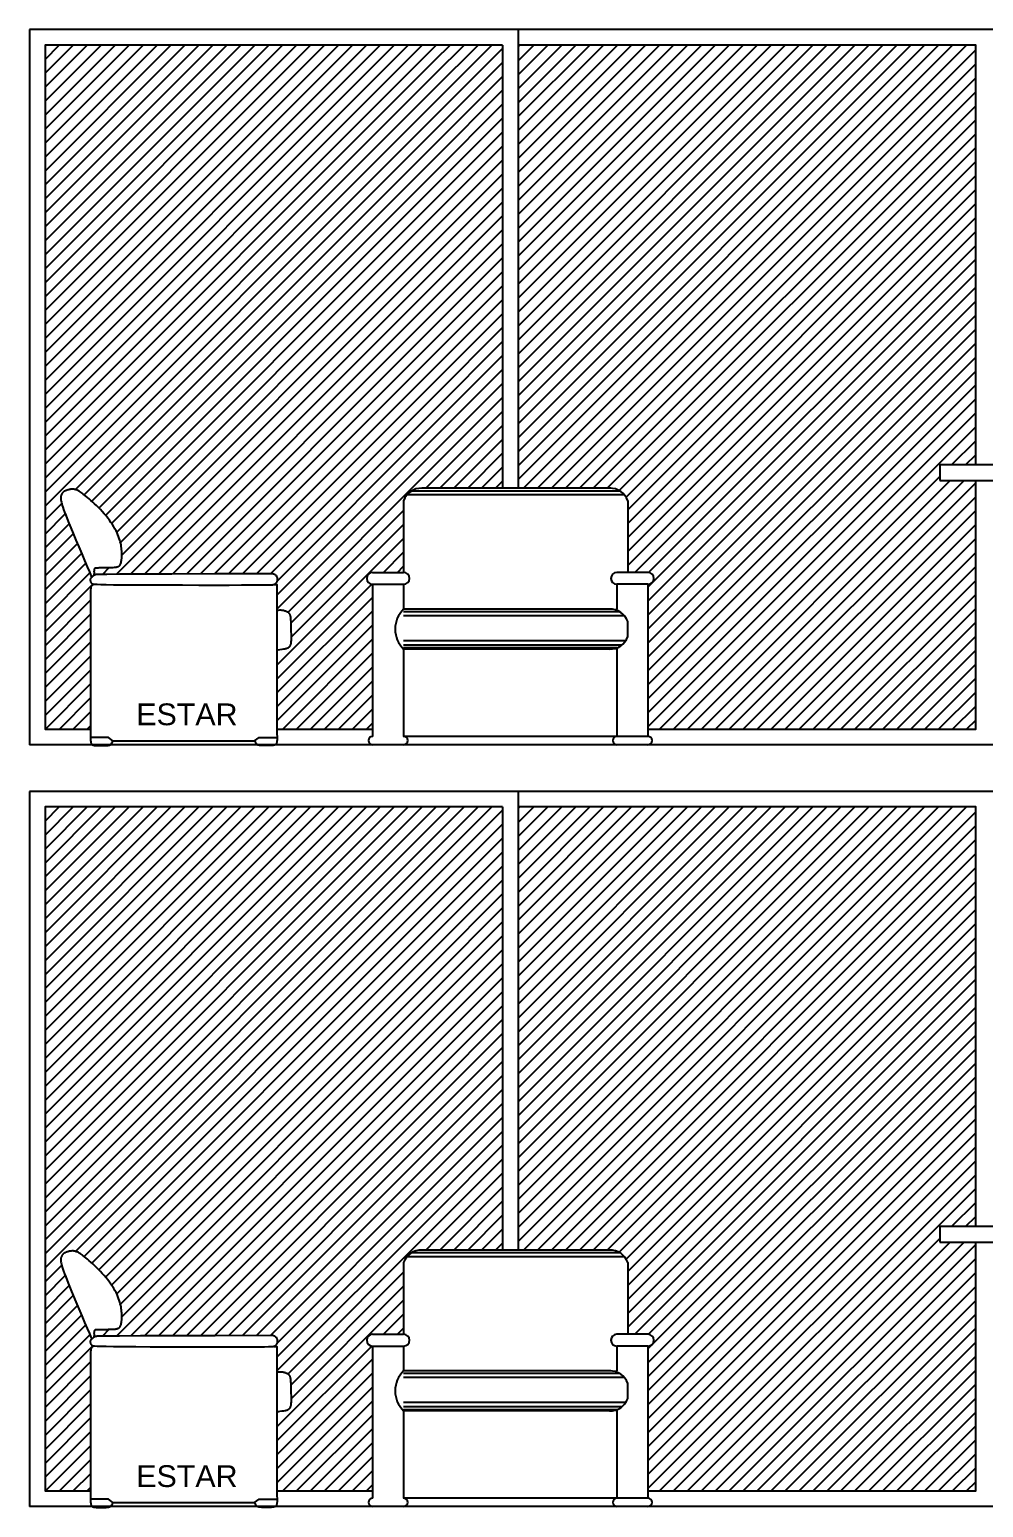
# Model space of a CAD drawing. Header units: millimetres. Extents: x 1217 to 2428, y 234 to 779.
# Drawn here: x 2238.768 to 2241.837, y 406.798 to 411.551 of the extents above; entities that cross this region are included whole.
import ezdxf

# ---------------------------------------------------------------- set-up
doc = ezdxf.new("R2010")
doc.units = ezdxf.units.MM
for name, color, linetype in [('0.1', 251, 'Continuous'), ('0.2', 2, 'Continuous'), ('0.3', 6, 'Continuous'), ('MURO', 5, 'Continuous'), ('Texto', 1, 'Continuous')]:
    doc.layers.add(name, color=color, linetype=linetype)
doc.styles.get("Standard").update_dxf_attribs({"font": 'arial.ttf'})
pattern_1 = [(45, (422.33998, -290.373547), (-0.0224506403, 0.0224506403), [])]
pattern_2 = [(45, (422.33998, -287.923547), (-0.0224506403, 0.0224506403), [])]

# ---------------------------------------------------------------- blocks, each defined once
blk = doc.blocks.new('sillon elv 1')
at = {"layer": '0.2'}
blk.add_line((382065.2343, 7753267.5813), (382065.6901, 7753267.5813), dxfattribs=at)
for points in [[(382065.1739, 7753268.114), (382065.1742, 7753268.1156), (382065.1744, 7753268.1172), (382065.1745, 7753268.1189), (382065.1746, 7753268.1205), (382065.1745, 7753268.1222), (382065.1745, 7753268.1238), (382065.1744, 7753268.1253), (382065.1744, 7753268.1268), (382065.1745, 7753268.1281), (382065.1745, 7753268.1294), (382065.1747, 7753268.1306), (382065.1749, 7753268.1316), (382065.1751, 7753268.1326), (382065.1753, 7753268.1335), (382065.1756, 7753268.1342), (382065.1759, 7753268.1349), (382065.1762, 7753268.1355), (382065.1765, 7753268.136), (382065.1768, 7753268.1364), (382065.1771, 7753268.1368), (382065.1775, 7753268.1371), (382065.178, 7753268.1373), (382065.1785, 7753268.1375), (382065.179, 7753268.1376), (382065.1796, 7753268.1377), (382065.1804, 7753268.1378), (382065.1814, 7753268.1379), (382065.1828, 7753268.1379), (382065.1846, 7753268.138), (382065.187, 7753268.138), (382065.19, 7753268.1381), (382065.1937, 7753268.1381), (382065.1982, 7753268.1381), (382065.2034, 7753268.1382), (382065.2089, 7753268.1383), (382065.2147, 7753268.1384), (382065.2204, 7753268.1385), (382065.2259, 7753268.1386), (382065.231, 7753268.1388), (382065.2353, 7753268.139), (382065.2389, 7753268.1392), (382065.2417, 7753268.1395), (382065.2439, 7753268.1397), (382065.2455, 7753268.14), (382065.2467, 7753268.1403), (382065.2476, 7753268.1405), (382065.2482, 7753268.1408), (382065.2488, 7753268.141), (382065.2493, 7753268.1412), (382065.2498, 7753268.1413), (382065.2504, 7753268.1415), (382065.2509, 7753268.1417), (382065.2515, 7753268.142), (382065.2522, 7753268.1423), (382065.2529, 7753268.1426), (382065.2537, 7753268.1431), (382065.2545, 7753268.1437), (382065.2554, 7753268.1444), (382065.2563, 7753268.1454), (382065.2572, 7753268.1465), (382065.2581, 7753268.148), (382065.2589, 7753268.1498), (382065.2597, 7753268.1519), (382065.2604, 7753268.1545), (382065.2611, 7753268.1574), (382065.2616, 7753268.1608), (382065.262, 7753268.1645), (382065.2624, 7753268.1685), (382065.2626, 7753268.1727), (382065.2627, 7753268.1771), (382065.2627, 7753268.1816), (382065.2627, 7753268.1863), (382065.2625, 7753268.1909), (382065.2622, 7753268.1956), (382065.2617, 7753268.2004), (382065.2611, 7753268.2053), (382065.2603, 7753268.2102), (382065.2593, 7753268.2154), (382065.258, 7753268.2207), (382065.2565, 7753268.2262), (382065.2547, 7753268.2319), (382065.2526, 7753268.2378), (382065.2501, 7753268.2439), (382065.2474, 7753268.2502), (382065.2443, 7753268.2566), (382065.2408, 7753268.2632), (382065.2369, 7753268.2699), (382065.2327, 7753268.2767), (382065.228, 7753268.2836), (382065.2229, 7753268.2906), (382065.2176, 7753268.2976), (382065.212, 7753268.3046), (382065.2061, 7753268.3115), (382065.2001, 7753268.3182), (382065.194, 7753268.3249), (382065.1878, 7753268.3313), (382065.1816, 7753268.3375), (382065.1754, 7753268.3434), (382065.1694, 7753268.349), (382065.1635, 7753268.3543), (382065.1578, 7753268.3592), (382065.1525, 7753268.3637), (382065.1475, 7753268.3679), (382065.1429, 7753268.3715), (382065.1387, 7753268.3747), (382065.135, 7753268.3775), (382065.1316, 7753268.3799), (382065.1286, 7753268.382), (382065.1259, 7753268.3837), (382065.1233, 7753268.3851), (382065.1209, 7753268.3863), (382065.1187, 7753268.3874), (382065.1165, 7753268.3882), (382065.1144, 7753268.3889), (382065.1123, 7753268.3895), (382065.1103, 7753268.3899), (382065.1083, 7753268.3902), (382065.1063, 7753268.3904), (382065.1044, 7753268.3905), (382065.1024, 7753268.3904), (382065.1005, 7753268.3903), (382065.0985, 7753268.39), (382065.0966, 7753268.3897), (382065.0947, 7753268.3894), (382065.0929, 7753268.3889), (382065.0912, 7753268.3885), (382065.0896, 7753268.388), (382065.088, 7753268.3876), (382065.0866, 7753268.3872), (382065.0853, 7753268.3867), (382065.084, 7753268.3863), (382065.0829, 7753268.3859), (382065.0818, 7753268.3854), (382065.0808, 7753268.385), (382065.0798, 7753268.3846), (382065.0789, 7753268.3841), (382065.0779, 7753268.3836), (382065.077, 7753268.3831), (382065.0761, 7753268.3825), (382065.0752, 7753268.3818), (382065.0743, 7753268.3811), (382065.0735, 7753268.3803), (382065.0726, 7753268.3794), (382065.0718, 7753268.3784), (382065.071, 7753268.3773), (382065.0702, 7753268.376), (382065.0695, 7753268.3746), (382065.0688, 7753268.3731), (382065.0682, 7753268.3715), (382065.0677, 7753268.3697), (382065.0672, 7753268.3679), (382065.0668, 7753268.3659), (382065.0666, 7753268.3638), (382065.0665, 7753268.3614), (382065.0666, 7753268.3588), (382065.0669, 7753268.3558), (382065.0675, 7753268.3524), (382065.0683, 7753268.3484), (382065.0695, 7753268.3438), (382065.0711, 7753268.3385), (382065.0731, 7753268.3324), (382065.0756, 7753268.3252), (382065.0787, 7753268.3168), (382065.0825, 7753268.3069), (382065.0871, 7753268.2952), (382065.0925, 7753268.2816), (382065.099, 7753268.2658), (382065.1066, 7753268.2475), (382065.1153, 7753268.2269), (382065.1246, 7753268.2047), (382065.1341, 7753268.1823), (382065.1433, 7753268.1607), (382065.1516, 7753268.1412), (382065.1585, 7753268.125), (382065.1635, 7753268.1132), (382065.1662, 7753268.107)], [(382065.7482, 7753268.1195), (382065.7512, 7753268.1185), (382065.7538, 7753268.1173), (382065.7559, 7753268.1159), (382065.7576, 7753268.1144), (382065.759, 7753268.1129), (382065.7601, 7753268.1112), (382065.761, 7753268.1096), (382065.7617, 7753268.1079), (382065.7622, 7753268.1063), (382065.7626, 7753268.1048), (382065.7628, 7753268.1033), (382065.7629, 7753268.1018), (382065.763, 7753268.1004), (382065.7629, 7753268.0991), (382065.7628, 7753268.0978), (382065.7626, 7753268.0966), (382065.7624, 7753268.0954), (382065.7621, 7753268.0943), (382065.7618, 7753268.0932), (382065.7614, 7753268.0922), (382065.7609, 7753268.0912), (382065.7604, 7753268.0903), (382065.7599, 7753268.0894), (382065.7593, 7753268.0885), (382065.7586, 7753268.0877), (382065.7578, 7753268.0869), (382065.757, 7753268.0861), (382065.756, 7753268.0854), (382065.7551, 7753268.0847), (382065.754, 7753268.0841), (382065.7529, 7753268.0835), (382065.7517, 7753268.083), (382065.7502, 7753268.0826), (382065.7476, 7753268.0823), (382065.7428, 7753268.082), (382065.7348, 7753268.0818), (382065.7223, 7753268.0816), (382065.7045, 7753268.0815), (382065.6801, 7753268.0814), (382065.6482, 7753268.0813), (382065.6082, 7753268.0812), (382065.5617, 7753268.0812), (382065.5109, 7753268.0812), (382065.458, 7753268.0813), (382065.4051, 7753268.0813), (382065.3544, 7753268.0815), (382065.3081, 7753268.0817), (382065.2683, 7753268.0819), (382065.2366, 7753268.0823), (382065.2126, 7753268.0827), (382065.1951, 7753268.0832), (382065.1831, 7753268.0837), (382065.1755, 7753268.0842), (382065.1711, 7753268.0848), (382065.169, 7753268.0854), (382065.168, 7753268.0859), (382065.1673, 7753268.0865), (382065.1666, 7753268.0871), (382065.166, 7753268.0877), (382065.1655, 7753268.0884), (382065.1649, 7753268.0891), (382065.1645, 7753268.0899), (382065.164, 7753268.0907), (382065.1636, 7753268.0917), (382065.1633, 7753268.0927), (382065.1629, 7753268.0939), (382065.1627, 7753268.0951), (382065.1625, 7753268.0963), (382065.1623, 7753268.0976), (382065.1623, 7753268.0988), (382065.1623, 7753268.1), (382065.1625, 7753268.1011), (382065.1628, 7753268.1021), (382065.1632, 7753268.1031), (382065.1636, 7753268.1039), (382065.1642, 7753268.1048), (382065.1648, 7753268.1056), (382065.1655, 7753268.1063), (382065.1662, 7753268.1071), (382065.1669, 7753268.1078), (382065.1676, 7753268.1086), (382065.1684, 7753268.1094), (382065.1691, 7753268.1101), (382065.1699, 7753268.1109), (382065.1707, 7753268.1116), (382065.1716, 7753268.1124), (382065.1724, 7753268.113), (382065.1733, 7753268.1137), (382065.1743, 7753268.1143), (382065.1753, 7753268.1148), (382065.1764, 7753268.1153), (382065.1774, 7753268.1157), (382065.1785, 7753268.1161), (382065.1796, 7753268.1164), (382065.1807, 7753268.1167), (382065.1818, 7753268.1169), (382065.1839, 7753268.1172), (382065.1926, 7753268.1174), (382065.2144, 7753268.1176), (382065.2558, 7753268.1178), (382065.3233, 7753268.1181), (382065.4235, 7753268.1185), (382065.563, 7753268.1189), (382065.7482, 7753268.1195)], [(382065.1727, 7753268.0846), (382065.1704, 7753268.0832), (382065.1685, 7753268.0819), (382065.1669, 7753268.0806), (382065.1657, 7753268.0794), (382065.1647, 7753268.0781), (382065.164, 7753268.0769), (382065.1634, 7753268.0758), (382065.1631, 7753268.0746), (382065.1628, 7753268.0726), (382065.1626, 7753268.0652), (382065.1625, 7753268.047), (382065.1624, 7753268.0127), (382065.1624, 7753267.9567), (382065.1624, 7753267.8738), (382065.1624, 7753267.7584), (382065.1624, 7753267.6053)], [(382065.7621, 7753268.0013), (382065.7666, 7753268.0017), (382065.7707, 7753268.0019), (382065.7743, 7753268.0019), (382065.7775, 7753268.0017), (382065.7804, 7753268.0013), (382065.783, 7753268.0009), (382065.7852, 7753268.0003), (382065.7873, 7753267.9997), (382065.7892, 7753267.9991), (382065.791, 7753267.9984), (382065.7926, 7753267.9978), (382065.7941, 7753267.9971), (382065.7954, 7753267.9963), (382065.7966, 7753267.9955), (382065.7977, 7753267.9947), (382065.7987, 7753267.9938), (382065.7996, 7753267.9929), (382065.8005, 7753267.9919), (382065.8012, 7753267.9909), (382065.8018, 7753267.9898), (382065.8024, 7753267.9888), (382065.803, 7753267.9877), (382065.8034, 7753267.9866), (382065.8039, 7753267.9855), (382065.8043, 7753267.9843), (382065.8046, 7753267.9831), (382065.8049, 7753267.9816), (382065.8052, 7753267.9797), (382065.8055, 7753267.9773), (382065.8058, 7753267.9743), (382065.806, 7753267.9705), (382065.8062, 7753267.9658), (382065.8064, 7753267.9601), (382065.8066, 7753267.9536), (382065.8068, 7753267.9466), (382065.8069, 7753267.9394), (382065.8071, 7753267.9322), (382065.8072, 7753267.9251), (382065.8072, 7753267.9186), (382065.8072, 7753267.9129), (382065.8072, 7753267.9081), (382065.8072, 7753267.9041), (382065.807, 7753267.901), (382065.8069, 7753267.8984), (382065.8067, 7753267.8964), (382065.8065, 7753267.8948), (382065.8062, 7753267.8934), (382065.8059, 7753267.8922), (382065.8056, 7753267.891), (382065.8053, 7753267.8898), (382065.8048, 7753267.8887), (382065.8044, 7753267.8876), (382065.8039, 7753267.8865), (382065.8033, 7753267.8855), (382065.8027, 7753267.8845), (382065.802, 7753267.8836), (382065.8012, 7753267.8828), (382065.8004, 7753267.882), (382065.7995, 7753267.8812), (382065.7986, 7753267.8805), (382065.7976, 7753267.8799), (382065.7966, 7753267.8793), (382065.7955, 7753267.8787), (382065.7944, 7753267.8782), (382065.7933, 7753267.8777), (382065.7918, 7753267.8772), (382065.7898, 7753267.8767), (382065.787, 7753267.8762), (382065.783, 7753267.8755), (382065.7778, 7753267.8748), (382065.7709, 7753267.874), (382065.7621, 7753267.8731)], [(382065.1619, 7753267.5923), (382065.1619, 7753267.5897), (382065.1619, 7753267.5872), (382065.162, 7753267.585), (382065.1622, 7753267.5829), (382065.1624, 7753267.581), (382065.1627, 7753267.5792), (382065.163, 7753267.5776), (382065.1633, 7753267.5762), (382065.1636, 7753267.5749), (382065.164, 7753267.5737), (382065.1644, 7753267.5727), (382065.1648, 7753267.5718), (382065.1653, 7753267.5709), (382065.1658, 7753267.5702), (382065.1665, 7753267.5695), (382065.1672, 7753267.5689), (382065.168, 7753267.5684), (382065.1689, 7753267.5679), (382065.17, 7753267.5674), (382065.1712, 7753267.5671), (382065.1727, 7753267.5667), (382065.1744, 7753267.5664), (382065.1763, 7753267.5662), (382065.1785, 7753267.566), (382065.1811, 7753267.5658), (382065.1839, 7753267.5657), (382065.1869, 7753267.5657), (382065.19, 7753267.5656), (382065.1932, 7753267.5656), (382065.1965, 7753267.5656), (382065.1997, 7753267.5657), (382065.2028, 7753267.5657), (382065.2058, 7753267.5658), (382065.2087, 7753267.5658), (382065.2114, 7753267.5659), (382065.2139, 7753267.566), (382065.2162, 7753267.5662), (382065.2184, 7753267.5664), (382065.2203, 7753267.5667), (382065.2221, 7753267.5671), (382065.2237, 7753267.5675), (382065.2251, 7753267.5682), (382065.2265, 7753267.5691), (382065.2278, 7753267.5704), (382065.2292, 7753267.5722), (382065.2307, 7753267.5745), (382065.2324, 7753267.5775), (382065.2343, 7753267.5813)], [(382065.7625, 7753267.5923), (382065.7626, 7753267.5897), (382065.7625, 7753267.5872), (382065.7624, 7753267.585), (382065.7623, 7753267.5829), (382065.762, 7753267.581), (382065.7618, 7753267.5792), (382065.7615, 7753267.5776), (382065.7612, 7753267.5762), (382065.7608, 7753267.5749), (382065.7605, 7753267.5737), (382065.7601, 7753267.5727), (382065.7597, 7753267.5718), (382065.7592, 7753267.5709), (382065.7586, 7753267.5702), (382065.758, 7753267.5695), (382065.7573, 7753267.5689), (382065.7565, 7753267.5684), (382065.7556, 7753267.5679), (382065.7545, 7753267.5674), (382065.7533, 7753267.5671), (382065.7518, 7753267.5667), (382065.7501, 7753267.5664), (382065.7482, 7753267.5662), (382065.7459, 7753267.566), (382065.7434, 7753267.5658), (382065.7406, 7753267.5657), (382065.7376, 7753267.5657), (382065.7345, 7753267.5656), (382065.7312, 7753267.5656), (382065.728, 7753267.5656), (382065.7248, 7753267.5657), (382065.7216, 7753267.5657), (382065.7186, 7753267.5658), (382065.7158, 7753267.5658), (382065.7131, 7753267.5659), (382065.7106, 7753267.566), (382065.7083, 7753267.5662), (382065.7061, 7753267.5664), (382065.7041, 7753267.5667), (382065.7024, 7753267.5671), (382065.7008, 7753267.5675), (382065.6993, 7753267.5682), (382065.698, 7753267.5691), (382065.6966, 7753267.5704), (382065.6952, 7753267.5722), (382065.6937, 7753267.5745), (382065.6921, 7753267.5775), (382065.6901, 7753267.5813)]]:
    blk.add_lwpolyline(points, dxfattribs=at)
at = {"layer": '0.2', "elevation": 0}
for points in [[(382065.7529, 7753268.0835), (382065.7621, 7753268.0835), (382065.7621, 7753267.6053)], [(382065.1624, 7753267.6053), (382065.1619, 7753267.5923)], [(382065.2343, 7753267.5813), (382065.2197, 7753267.5923), (382065.1619, 7753267.5923)], [(382065.6901, 7753267.5813), (382065.7047, 7753267.5923), (382065.7636, 7753267.5923)], [(382065.7621, 7753267.6053), (382065.7625, 7753267.5923)]]:
    blk.add_lwpolyline(points, dxfattribs=at)

msp = doc.modelspace()

# ---------------------------------------------------------------- hatches: boundary and pattern name
at = {"layer": '0.1', "ltscale": 3}
h = msp.add_hatch(dxfattribs=at)
h.set_pattern_fill('ANSI31', color=256, scale=0.01)
h.set_pattern_definition(pattern_2)
h.paths.add_polyline_path([(2240.07395, 411.50099), (2238.81771, 411.50099), (2238.81771, 409.30099), (2238.96407, 409.30099), (2238.96407, 409.44078), (2238.96405, 409.55611), (2238.96405, 409.63904), (2238.96407, 409.69499), (2238.96413, 409.72935), (2238.96425, 409.74753), (2238.9645, 409.75673), (2238.96628, 409.76062), (2238.96925, 409.76364), (2238.97388, 409.76681), (2238.97013, 409.76784), (2238.96691, 409.77069), (2238.96503, 409.77439), (2238.96389, 409.77944), (2238.9641, 409.78402), (2238.96571, 409.787), (2238.96782, 409.78941), (2238.9652, 409.79554), (2238.96016, 409.80732), (2238.95324, 409.82355), (2238.94494, 409.84304), (2238.93579, 409.8646), (2238.92628, 409.88704), (2238.91694, 409.90919), (2238.90827, 409.92986), (2238.9007, 409.94811), (2238.89422, 409.96392), (2238.88873, 409.97754), (2238.88414, 409.98919), (2238.88034, 409.99911), (2238.87725, 410.00754), (2238.87476, 410.0147), (2238.87278, 410.02084), (2238.87121, 410.02616), (2238.86944, 410.03295), (2238.86831, 410.03977), (2238.86814, 410.04492), (2238.86863, 410.0492), (2238.86976, 410.05383), (2238.87182, 410.05836), (2238.8746, 410.06228), (2238.87798, 410.06507), (2238.88191, 410.06716), (2238.88562, 410.06863), (2238.88977, 410.06998), (2238.89482, 410.07138), (2238.90037, 410.07248), (2238.90611, 410.07291), (2238.91098, 410.07247), (2238.91503, 410.07161), (2238.91927, 410.07019), (2238.92379, 410.06814), (2238.92883, 410.06527), (2238.93331, 410.06225), (2238.93666, 410.05986), (2238.94038, 410.05708), (2238.94453, 410.05386), (2238.94913, 410.05019), (2238.95415, 410.04607), (2238.95951, 410.04153), (2238.96517, 410.03661), (2238.97106, 410.03133), (2238.97711, 410.02571), (2238.98327, 410.0198), (2238.98948, 410.01362), (2238.99567, 410.0072), (2239.00179, 410.00057), (2239.0078, 409.99379), (2239.01364, 409.9869), (2239.01926, 409.97993), (2239.02462, 409.97294), (2239.02966, 409.96596), (2239.03433, 409.95904), (2239.0386, 409.95222), (2239.04246, 409.94552), (2239.04594, 409.93894), (2239.04906, 409.93251), (2239.05182, 409.92624), (2239.05425, 409.92014), (2239.05636, 409.91423), (2239.05818, 409.90852), (2239.0597, 409.90302), (2239.06097, 409.89772), (2239.06199, 409.89258), (2239.0628, 409.88759), (2239.06342, 409.88272), (2239.06387, 409.87795), (2239.06417, 409.87325), (2239.06435, 409.8686), (2239.06442, 409.86399), (2239.06439, 409.85945), (2239.06426, 409.85504), (2239.06391, 409.84866), (2239.06305, 409.84122), (2239.06181, 409.83539), (2239.05989, 409.83024), (2239.05722, 409.82678), (2239.05413, 409.82459), (2239.05014, 409.82319), (2239.04856, 409.82255), (2239.04466, 409.82191), (2239.0406, 409.82155), (2239.03702, 409.82133), (2239.03263, 409.82113), (2239.02757, 409.82097), (2239.02208, 409.82083), (2239.01635, 409.82071), (2239.0106, 409.82062), (2239.00505, 409.82054), (2238.99991, 409.82048), (2238.99539, 409.82043), (2238.99164, 409.82039), (2238.98864, 409.82036), (2238.98627, 409.82032), (2238.98445, 409.82028), (2238.98308, 409.82023), (2238.98205, 409.82016), (2238.98128, 409.82007), (2238.98067, 409.81996), (2238.98013, 409.81981), (2238.97965, 409.81963), (2238.97921, 409.8194), (2238.97882, 409.81911), (2238.97846, 409.81876), (2238.97813, 409.81834), (2238.97783, 409.81784), (2238.97753, 409.81726), (2238.97726, 409.81658), (2238.97699, 409.8158), (2238.97675, 409.81493), (2238.97654, 409.81396), (2238.97636, 409.8129), (2238.97622, 409.81173), (2238.97613, 409.81047), (2238.97609, 409.8091), (2238.9761, 409.80764), (2238.97615, 409.80609), (2238.97631, 409.80113), (2238.97574, 409.79655), (2238.97947, 409.79826), (2238.98397, 409.79947), (2238.99429, 409.79971), (2239.01605, 409.79992), (2239.05743, 409.80016), (2239.12496, 409.80045), (2239.22518, 409.80081), (2239.36464, 409.80126), (2239.54989, 409.80182), (2239.55429, 409.80034), (2239.55852, 409.79763), (2239.56133, 409.7945), (2239.56346, 409.79049), (2239.56459, 409.78571), (2239.56466, 409.78155), (2239.56397, 409.77704), (2239.56248, 409.77303), (2239.55994, 409.7695), (2239.55539, 409.76585), (2239.56375, 409.76585), (2239.56375, 409.68366), (2239.56831, 409.68408), (2239.57425, 409.68435), (2239.58064, 409.68393), (2239.58568, 409.68299), (2239.59104, 409.68144), (2239.59589, 409.67942), (2239.5995, 409.67711), (2239.60215, 409.67437), (2239.60411, 409.67124), (2239.60597, 409.66691), (2239.60679, 409.66311), (2239.60733, 409.6584), (2239.60768, 409.6528), (2239.6079, 409.64809), (2239.6081, 409.64241), (2239.6083, 409.63596), (2239.60847, 409.62899), (2239.60862, 409.62175), (2239.60875, 409.61449), (2239.60884, 409.60749), (2239.6089, 409.60098), (2239.60892, 409.59522), (2239.60888, 409.5881), (2239.60863, 409.5805), (2239.60801, 409.57596), (2239.60676, 409.57138), (2239.60475, 409.56715), (2239.60186, 409.5639), (2239.59838, 409.56163), (2239.59467, 409.55985), (2239.59037, 409.55876), (2239.5847, 409.55788), (2239.57943, 409.55719), (2239.57253, 409.55638), (2239.56375, 409.55543), (2239.56375, 409.30099), (2239.87123, 409.30099), (2239.87123, 409.76691, -1), (2239.87123, 409.80486), (2239.97123, 409.80486), (2239.97123, 410.03579, -0.3308101), (2240.02982, 410.07581), (2240.07395, 410.07581)])
h = msp.add_hatch(dxfattribs=at)
h.set_pattern_fill('ANSI31', color=256, scale=0.01)
h.set_pattern_definition(pattern_2)
h.paths.add_polyline_path([(2240.28961, 411.50099), (2240.07395, 411.50099), (2240.07395, 410.07581), (2240.28961, 410.07581)])
h.paths.add_polyline_path([(2241.67351, 411.50099), (2240.33961, 411.50099), (2240.33961, 410.07581), (2240.6335, 410.07581, -0.3308107), (2240.69209, 410.03579), (2240.69209, 409.80486), (2240.75706, 409.80486, -1), (2240.75706, 409.76691), (2240.75706, 409.30099), (2241.67351, 409.30099)])
h.paths.add_polyline_path([(2241.81152, 411.50099), (2241.67351, 411.50099), (2241.67351, 409.30099), (2241.81152, 409.30099), (2241.81152, 410.10099), (2241.69651, 410.10099), (2241.69651, 410.15099), (2241.81152, 410.15099)])
h.paths.add_polyline_path([(2242.7263, 411.50099), (2241.98152, 411.50099), (2241.98152, 410.80099), (2242.7263, 410.80099)])
h.paths.add_polyline_path([(2242.97135, 411.50099), (2242.7763, 411.50099), (2242.7763, 410.80099), (2242.97135, 410.80099)])
h = msp.add_hatch(dxfattribs=at)
h.set_pattern_fill('ANSI31', color=256, scale=0.01)
h.set_pattern_definition(pattern_1)
h.paths.add_polyline_path([(2240.07395, 409.05099), (2238.81771, 409.05099), (2238.81771, 406.85099), (2238.96407, 406.85099), (2238.96407, 406.99078), (2238.96405, 407.10611), (2238.96405, 407.18904), (2238.96407, 407.24499), (2238.96413, 407.27935), (2238.96425, 407.29753), (2238.9645, 407.30673), (2238.96628, 407.31061), (2238.96925, 407.31364), (2238.97388, 407.31681), (2238.97013, 407.31784), (2238.96691, 407.32069), (2238.96503, 407.32439), (2238.96389, 407.32944), (2238.9641, 407.33402), (2238.96571, 407.337), (2238.96782, 407.33941), (2238.9652, 407.34554), (2238.96016, 407.35732), (2238.95324, 407.37355), (2238.94494, 407.39304), (2238.93579, 407.4146), (2238.92628, 407.43704), (2238.91694, 407.45919), (2238.90827, 407.47986), (2238.9007, 407.49811), (2238.89422, 407.51392), (2238.88873, 407.52754), (2238.88414, 407.53919), (2238.88034, 407.54911), (2238.87725, 407.55754), (2238.87476, 407.5647), (2238.87278, 407.57084), (2238.87121, 407.57616), (2238.86944, 407.58294), (2238.86831, 407.58977), (2238.86814, 407.59492), (2238.86863, 407.5992), (2238.86976, 407.60382), (2238.87182, 407.60836), (2238.8746, 407.61228), (2238.87798, 407.61507), (2238.88191, 407.61716), (2238.88562, 407.61863), (2238.88977, 407.61998), (2238.89482, 407.62138), (2238.90037, 407.62248), (2238.90611, 407.62291), (2238.91098, 407.62247), (2238.91503, 407.62161), (2238.91927, 407.62019), (2238.92379, 407.61814), (2238.92883, 407.61527), (2238.93331, 407.61225), (2238.93666, 407.60986), (2238.94038, 407.60708), (2238.94453, 407.60386), (2238.94913, 407.60019), (2238.95415, 407.59607), (2238.95951, 407.59153), (2238.96517, 407.58661), (2238.97106, 407.58132), (2238.97711, 407.57571), (2238.98327, 407.5698), (2238.98948, 407.56362), (2238.99567, 407.5572), (2239.00179, 407.55057), (2239.0078, 407.54379), (2239.01364, 407.5369), (2239.01926, 407.52993), (2239.02462, 407.52294), (2239.02966, 407.51596), (2239.03433, 407.50904), (2239.0386, 407.50222), (2239.04246, 407.49552), (2239.04594, 407.48894), (2239.04906, 407.48251), (2239.05182, 407.47624), (2239.05425, 407.47014), (2239.05636, 407.46423), (2239.05818, 407.45852), (2239.0597, 407.45302), (2239.06097, 407.44772), (2239.06199, 407.44258), (2239.0628, 407.43759), (2239.06342, 407.43272), (2239.06387, 407.42795), (2239.06417, 407.42325), (2239.06435, 407.4186), (2239.06442, 407.41399), (2239.06439, 407.40945), (2239.06426, 407.40504), (2239.06391, 407.39866), (2239.06305, 407.39122), (2239.06181, 407.38539), (2239.05989, 407.38024), (2239.05722, 407.37678), (2239.05413, 407.37459), (2239.05014, 407.37319), (2239.04856, 407.37255), (2239.04466, 407.3719), (2239.0406, 407.37155), (2239.03702, 407.37133), (2239.03263, 407.37113), (2239.02757, 407.37097), (2239.02208, 407.37083), (2239.01635, 407.37071), (2239.0106, 407.37062), (2239.00505, 407.37054), (2238.99991, 407.37048), (2238.99539, 407.37043), (2238.99164, 407.37039), (2238.98864, 407.37036), (2238.98627, 407.37032), (2238.98445, 407.37028), (2238.98308, 407.37023), (2238.98205, 407.37016), (2238.98128, 407.37007), (2238.98067, 407.36996), (2238.98013, 407.36981), (2238.97965, 407.36963), (2238.97921, 407.3694), (2238.97882, 407.36911), (2238.97846, 407.36876), (2238.97813, 407.36834), (2238.97783, 407.36784), (2238.97753, 407.36725), (2238.97726, 407.36658), (2238.97699, 407.3658), (2238.97675, 407.36493), (2238.97654, 407.36396), (2238.97636, 407.3629), (2238.97622, 407.36173), (2238.97613, 407.36047), (2238.97609, 407.3591), (2238.9761, 407.35764), (2238.97615, 407.35609), (2238.97631, 407.35113), (2238.97574, 407.34655), (2238.97947, 407.34826), (2238.98397, 407.34947), (2238.99429, 407.34971), (2239.01605, 407.34992), (2239.05743, 407.35016), (2239.12496, 407.35045), (2239.22518, 407.3508), (2239.36464, 407.35126), (2239.54989, 407.35182), (2239.55429, 407.35034), (2239.55852, 407.34763), (2239.56133, 407.3445), (2239.56346, 407.34049), (2239.56459, 407.33571), (2239.56466, 407.33155), (2239.56397, 407.32704), (2239.56248, 407.32303), (2239.55994, 407.3195), (2239.55539, 407.31585), (2239.56375, 407.31585), (2239.56375, 407.23366), (2239.56831, 407.23408), (2239.57425, 407.23435), (2239.58064, 407.23393), (2239.58568, 407.23299), (2239.59104, 407.23144), (2239.59589, 407.22942), (2239.5995, 407.22711), (2239.60215, 407.22437), (2239.60411, 407.22124), (2239.60597, 407.21691), (2239.60679, 407.21311), (2239.60733, 407.2084), (2239.60768, 407.2028), (2239.6079, 407.19809), (2239.6081, 407.19241), (2239.6083, 407.18596), (2239.60847, 407.17898), (2239.60862, 407.17174), (2239.60875, 407.16449), (2239.60884, 407.15749), (2239.6089, 407.15098), (2239.60892, 407.14522), (2239.60888, 407.1381), (2239.60863, 407.1305), (2239.60801, 407.12596), (2239.60676, 407.12138), (2239.60475, 407.11715), (2239.60186, 407.1139), (2239.59838, 407.11163), (2239.59467, 407.10985), (2239.59037, 407.10876), (2239.5847, 407.10788), (2239.57943, 407.10719), (2239.57253, 407.10638), (2239.56375, 407.10543), (2239.56375, 406.85099), (2239.87123, 406.85099), (2239.87123, 407.31691, -1), (2239.87123, 407.35486), (2239.97123, 407.35486), (2239.97123, 407.58579, -0.3308101), (2240.02982, 407.62581), (2240.07395, 407.62581)])
h = msp.add_hatch(dxfattribs=at)
h.set_pattern_fill('ANSI31', color=256, scale=0.01)
h.set_pattern_definition(pattern_1)
h.paths.add_polyline_path([(2240.28961, 409.05099), (2240.07395, 409.05099), (2240.07395, 407.62581), (2240.28961, 407.62581)])
h.paths.add_polyline_path([(2241.67351, 409.05099), (2240.33961, 409.05099), (2240.33961, 407.62581), (2240.6335, 407.62581, -0.3308107), (2240.69209, 407.58579), (2240.69209, 407.35486), (2240.75706, 407.35486, -1), (2240.75706, 407.31691), (2240.75706, 406.85099), (2241.67351, 406.85099)])
h.paths.add_polyline_path([(2241.81152, 409.05099), (2241.67351, 409.05099), (2241.67351, 406.85099), (2241.81152, 406.85099), (2241.81152, 407.65099), (2241.69651, 407.65099), (2241.69651, 407.70099), (2241.81152, 407.70099)])
h.paths.add_polyline_path([(2242.7263, 409.05099), (2241.98152, 409.05099), (2241.98152, 408.35099), (2242.7263, 408.35099)])
h.paths.add_polyline_path([(2242.97135, 409.05099), (2242.7763, 409.05099), (2242.7763, 408.35099), (2242.97135, 408.35099)])

# ---------------------------------------------------------------- linework, layer by layer
at = {"layer": '0.1', "ltscale": 3, "elevation": 0}
for points in [[(2240.33961, 411.55099), (2240.33961, 410.07581)], [(2240.28961, 411.50099), (2238.81771, 411.50099), (2238.81771, 409.30099), (2238.96407, 409.30099)], [(2240.28961, 411.50099), (2240.28961, 410.07581)], [(2241.81152, 410.15099), (2241.81152, 411.50099), (2240.33961, 411.50099)], [(2240.75706, 409.30099), (2241.81152, 409.30099), (2241.81152, 410.10099)], [(2239.56375, 409.30099), (2239.87123, 409.30099)], [(2240.33961, 409.10099), (2240.33961, 407.62581)], [(2240.28961, 409.05099), (2238.81771, 409.05099), (2238.81771, 406.85099), (2238.96407, 406.85099)], [(2240.28961, 409.05099), (2240.28961, 407.62581)], [(2241.81152, 407.70099), (2241.81152, 409.05099), (2240.33961, 409.05099)], [(2240.75706, 406.85099), (2241.81152, 406.85099), (2241.81152, 407.65099)], [(2239.56375, 406.85099), (2239.87123, 406.85099)]]:
    msp.add_lwpolyline(points, dxfattribs=at)
at = {"layer": '0.1', "linetype": 'ByBlock', "elevation": 0}
for points in [[(2240.68179, 410.05417), (2239.98152, 410.05417)], [(2240.66791, 410.06648), (2239.99541, 410.06648)], [(2240.63821, 410.07581), (2240.02982, 410.07581)], [(2240.63821, 410.07581), (2240.02982, 410.07581)], [(2239.97123, 410.03579), (2239.97123, 409.80486)], [(2239.97123, 410.03579), (2239.97123, 409.80486)], [(2240.69209, 410.03579), (2240.69209, 409.80486)], [(2240.69209, 410.03579), (2240.69209, 409.80486)], [(2240.69209, 410.03579), (2240.69209, 409.80486)], [(2239.87123, 409.80486), (2239.97123, 409.80486)], [(2239.87123, 409.80486), (2239.97123, 409.80486)], [(2239.87123, 409.76691), (2239.87123, 409.2777)], [(2239.87123, 409.76691), (2239.97123, 409.76691)], [(2239.87123, 409.76691), (2239.87123, 409.2777)], [(2239.87123, 409.76691), (2239.97123, 409.76691)], [(2239.97123, 409.76691), (2239.97123, 409.68705)], [(2239.97123, 409.76691), (2239.97123, 409.68705)], [(2240.75706, 409.80486), (2240.65706, 409.80486)], [(2240.75706, 409.80486), (2240.65706, 409.80486)], [(2240.65706, 409.76691), (2240.65706, 409.68705)], [(2240.75706, 409.76691), (2240.65706, 409.76691)], [(2240.65706, 409.76691), (2240.65706, 409.68705)], [(2240.75706, 409.76691), (2240.65706, 409.76691)], [(2240.75706, 409.76691), (2240.75706, 409.2777)], [(2240.75706, 409.76691), (2240.75706, 409.2777)], [(2240.63821, 409.68705), (2239.97123, 409.68705)], [(2240.63821, 409.68705), (2239.97123, 409.68705)], [(2240.66627, 409.67874), (2239.97123, 409.67874)], [(2240.68129, 409.66601), (2239.97123, 409.66601)], [(2240.68129, 409.66601), (2239.97123, 409.66601)], [(2240.69209, 409.59849), (2240.69209, 409.64703)], [(2240.68547, 409.58508), (2239.97123, 409.58508)], [(2240.67293, 409.57138), (2239.97123, 409.57138)], [(2240.65706, 409.56233), (2239.97123, 409.56233)], [(2240.65706, 409.56233), (2239.97123, 409.56233)], [(2239.97123, 409.55846), (2239.97123, 409.2777)], [(2240.6335, 409.55846), (2239.97123, 409.55846)], [(2239.97123, 409.55846), (2239.97123, 409.2777)], [(2240.6335, 409.55846), (2239.97123, 409.55846)], [(2240.65706, 409.56233), (2240.65706, 409.28156)], [(2240.65706, 409.55846), (2240.65706, 409.2777)], [(2240.75706, 409.2777), (2239.97123, 409.2777)], [(2240.75706, 409.2777), (2239.97123, 409.2777)], [(2240.63821, 407.62581), (2240.02982, 407.62581)], [(2240.63821, 407.62581), (2240.02982, 407.62581)], [(2239.97123, 407.58579), (2239.97123, 407.35486)], [(2239.97123, 407.58579), (2239.97123, 407.35486)], [(2240.68179, 407.60417), (2239.98152, 407.60417)], [(2240.66791, 407.61648), (2239.99541, 407.61648)], [(2240.69209, 407.58579), (2240.69209, 407.35486)], [(2240.69209, 407.58579), (2240.69209, 407.35486)], [(2240.69209, 407.58579), (2240.69209, 407.35486)], [(2239.87123, 407.35486), (2239.97123, 407.35486)], [(2239.87123, 407.35486), (2239.97123, 407.35486)], [(2240.75706, 407.35486), (2240.65706, 407.35486)], [(2240.75706, 407.35486), (2240.65706, 407.35486)], [(2239.87123, 407.31691), (2239.87123, 406.8277)], [(2239.87123, 407.31691), (2239.97123, 407.31691)], [(2239.87123, 407.31691), (2239.87123, 406.8277)], [(2239.87123, 407.31691), (2239.97123, 407.31691)], [(2239.97123, 407.31691), (2239.97123, 407.23705)], [(2239.97123, 407.31691), (2239.97123, 407.23705)], [(2240.65706, 407.31691), (2240.65706, 407.23705)], [(2240.75706, 407.31691), (2240.65706, 407.31691)], [(2240.65706, 407.31691), (2240.65706, 407.23705)], [(2240.75706, 407.31691), (2240.65706, 407.31691)], [(2240.75706, 407.31691), (2240.75706, 406.8277)], [(2240.75706, 407.31691), (2240.75706, 406.8277)], [(2240.63821, 407.23705), (2239.97123, 407.23705)], [(2240.63821, 407.23705), (2239.97123, 407.23705)], [(2240.66627, 407.22873), (2239.97123, 407.22873)], [(2240.68129, 407.21601), (2239.97123, 407.21601)], [(2240.68129, 407.21601), (2239.97123, 407.21601)], [(2240.69209, 407.14849), (2240.69209, 407.19703)], [(2240.68547, 407.13508), (2239.97123, 407.13508)], [(2240.67293, 407.12138), (2239.97123, 407.12138)], [(2240.65706, 407.11233), (2239.97123, 407.11233)], [(2240.65706, 407.11233), (2239.97123, 407.11233)], [(2239.97123, 407.10846), (2239.97123, 406.8277)], [(2240.6335, 407.10846), (2239.97123, 407.10846)], [(2239.97123, 407.10846), (2239.97123, 406.8277)], [(2240.6335, 407.10846), (2239.97123, 407.10846)], [(2240.65706, 407.11233), (2240.65706, 406.83156)], [(2240.65706, 407.10846), (2240.65706, 406.8277)], [(2240.75706, 406.8277), (2239.97123, 406.8277)], [(2240.75706, 406.8277), (2239.97123, 406.8277)]]:
    msp.add_lwpolyline(points, dxfattribs=at)
at = {"layer": '0.1', "linetype": 'ByBlock'}
for centre, radius, start, end in [((2240.02746, 410.01637, 0), 0.05949, 87.73197, 160.95095), ((2240.02746, 410.01637, 0), 0.05949, 87.73197, 160.95095), ((2240.63585, 410.01637, 0), 0.05949, 19.04905, 92.26803), ((2240.63585, 410.01637, 0), 0.05949, 19.04905, 92.26803), ((2239.87123, 409.78589, 0), 0.01897, 90, 270), ((2239.87123, 409.78589, 0), 0.01897, 90, 270), ((2239.97123, 409.78589, 0), 0.01897, 270, 90), ((2239.97123, 409.78589, 0), 0.01897, 270, 90), ((2240.65706, 409.78589, 0), 0.01897, 90, 270), ((2240.65706, 409.78589, 0), 0.01897, 90, 270), ((2240.75706, 409.78589, 0), 0.01897, 270, 90), ((2240.75706, 409.78589, 0), 0.01897, 270, 90), ((2240.03266, 409.62276, 0), 0.08893, 133.69551, 226.30449), ((2240.03266, 409.62276, 0), 0.08893, 133.69551, 226.30449), ((2240.63585, 409.62761, 0), 0.05949, 19.04905, 92.26803), ((2240.63585, 409.62761, 0), 0.05949, 19.04905, 92.26803), ((2240.63585, 409.61791, 0), 0.05949, 267.73197, 340.95095), ((2240.63585, 409.61791, 0), 0.05949, 267.73197, 340.95095), ((2239.87123, 409.26435, 0), 0.01335, 90, 270), ((2239.87123, 409.26435, 0), 0.01335, 90, 270), ((2239.97123, 409.26435, 0), 0.01335, 270, 90), ((2239.97123, 409.26435, 0), 0.01335, 270, 90), ((2240.65706, 409.26435, 0), 0.01335, 90, 270), ((2240.65706, 409.26435, 0), 0.01335, 90, 270), ((2240.75706, 409.26435, 0), 0.01335, 270, 90), ((2240.75706, 409.26435, 0), 0.01335, 270, 90), ((2240.02746, 407.56637, 0), 0.05949, 87.73197, 160.95095), ((2240.02746, 407.56637, 0), 0.05949, 87.73197, 160.95095), ((2240.63585, 407.56637, 0), 0.05949, 19.04905, 92.26803), ((2240.63585, 407.56637, 0), 0.05949, 19.04905, 92.26803), ((2239.87123, 407.33589, 0), 0.01897, 90, 270), ((2239.87123, 407.33589, 0), 0.01897, 90, 270), ((2239.97123, 407.33589, 0), 0.01897, 270, 90), ((2239.97123, 407.33589, 0), 0.01897, 270, 90), ((2240.65706, 407.33589, 0), 0.01897, 90, 270), ((2240.65706, 407.33589, 0), 0.01897, 90, 270), ((2240.75706, 407.33589, 0), 0.01897, 270, 90), ((2240.75706, 407.33589, 0), 0.01897, 270, 90), ((2240.03266, 407.17276, 0), 0.08893, 133.69551, 226.30449), ((2240.03266, 407.17276, 0), 0.08893, 133.69551, 226.30449), ((2240.63585, 407.17761, 0), 0.05949, 19.04905, 92.26803), ((2240.63585, 407.17761, 0), 0.05949, 19.04905, 92.26803), ((2240.63585, 407.16791, 0), 0.05949, 267.73197, 340.95095), ((2240.63585, 407.16791, 0), 0.05949, 267.73197, 340.95095), ((2239.87123, 406.81435, 0), 0.01335, 90, 270), ((2239.87123, 406.81435, 0), 0.01335, 90, 270), ((2239.97123, 406.81435, 0), 0.01335, 270, 90), ((2239.97123, 406.81435, 0), 0.01335, 270, 90), ((2240.65706, 406.81435, 0), 0.01335, 90, 270), ((2240.65706, 406.81435, 0), 0.01335, 90, 270), ((2240.75706, 406.81435, 0), 0.01335, 270, 90), ((2240.75706, 406.81435, 0), 0.01335, 270, 90)]:
    msp.add_arc(centre, radius, start, end, dxfattribs=at)
at = {"layer": '0.3', "elevation": 0}
for points in [[(2241.69651, 410.10099), (2242.09651, 410.10099), (2242.09651, 410.15099), (2241.69651, 410.15099)], [(2241.69651, 407.65099), (2242.09651, 407.65099), (2242.09651, 407.70099), (2241.69651, 407.70099)]]:
    msp.add_lwpolyline(points, close=True, dxfattribs=at)
at = {"layer": 'MURO', "ltscale": 3, "elevation": 0}
for points in [[(2238.76771, 411.55101), (2238.76771, 409.25101)], [(2243.57108, 411.55099), (2238.76771, 411.55099)], [(2243.57108, 409.25099), (2238.76771, 409.25099)], [(2238.76771, 409.10101), (2238.76771, 406.80101)], [(2243.57108, 409.10099), (2238.76771, 409.10099)], [(2243.57108, 406.80099), (2238.76771, 406.80099)]]:
    msp.add_lwpolyline(points, dxfattribs=at)

# ---------------------------------------------------------------- block references
at = {"layer": '0.2'}
for p in [(-379826.19833, -7752858.31766, 0), (-379826.19833, -7752860.76766, 0)]:
    msp.add_blockref('sillon elv 1', p, dxfattribs=at)

# ---------------------------------------------------------------- texts
at = {"layer": 'Texto', "char_height": 0.07, "width": 0.4782903, "attachment_point": 5}
for insert in [(2239.27392, 409.34819, 0), (2239.27392, 406.89819, 0)]:
    msp.add_mtext('ESTAR', dxfattribs=dict(at, insert=insert))

doc.saveas('drawing.dxf')
